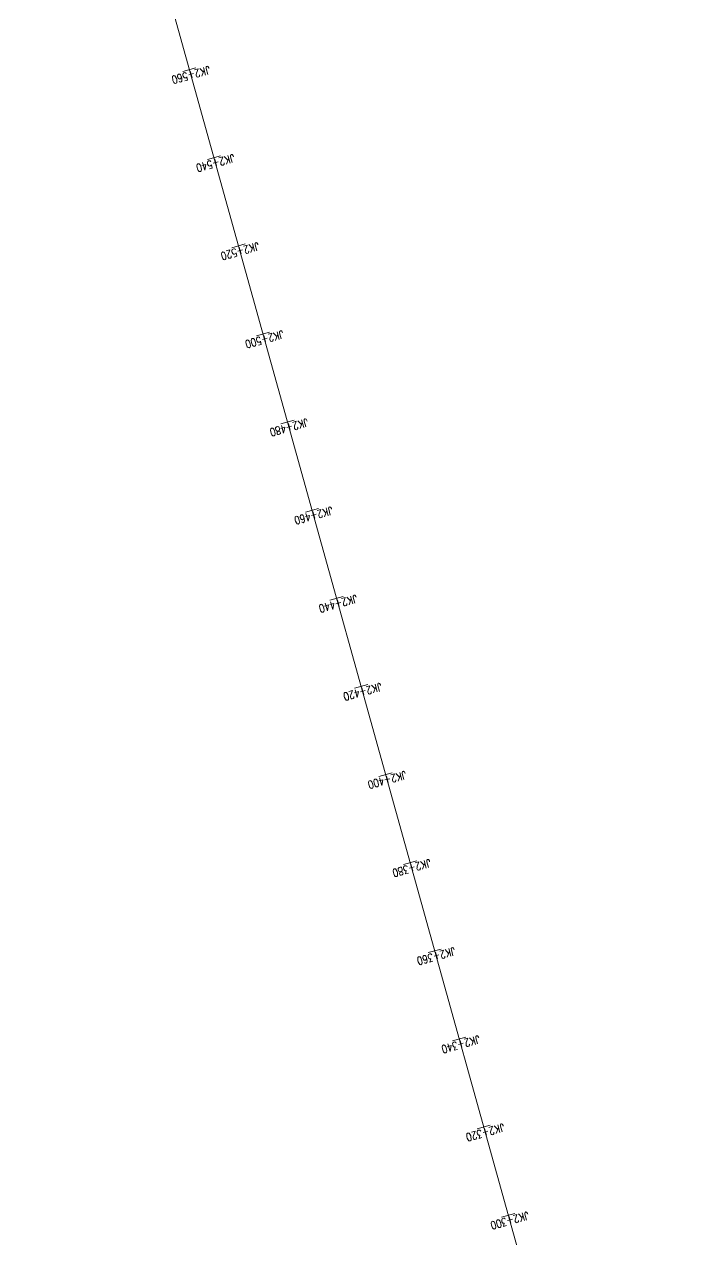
# Model space of a CAD drawing. Header units: millimetres. Extents: x 523446 to 528898, y 388189 to 392165.
# Drawn here: x 526858.4 to 527007, y 390057.7 to 390323.4 of the extents above; entities that cross this region are included whole.
import ezdxf
from ezdxf.enums import TextEntityAlignment as Align

# ---------------------------------------------------------------- set-up
doc = ezdxf.new("R2010")
doc.units = ezdxf.units.MM
doc.layers.add('JQDD-标注路线桩号', color=7, linetype='Continuous')
doc.layers.add('MEDS道路平面中线-JQDD', color=7, linetype='Continuous')
doc.styles.add('MEDS', font='TXT_S.SHX', dxfattribs={"width": 0.75, "bigfont": 'hztxt.shx'})

msp = doc.modelspace()

# ---------------------------------------------------------------- linework, layer by layer
at = {"layer": 'JQDD-标注路线桩号', "color": 7, "linetype": 'ByBlock', "lineweight": 0}
for p, q in [((526895.91, 390313.88), (526893.02, 390313.08)), ((526901.28, 390294.61), (526898.39, 390293.81)), ((526906.64, 390275.35), (526903.75, 390274.54)), ((526912.01, 390256.08), (526909.12, 390255.27)), ((526917.37, 390236.81), (526914.48, 390236.01)), ((526922.74, 390217.55), (526919.85, 390216.74)), ((526928.1, 390198.28), (526925.21, 390197.47)), ((526933.47, 390179.01), (526930.58, 390178.21)), ((526938.83, 390159.74), (526935.94, 390158.94)), ((526944.2, 390140.48), (526941.31, 390139.67)), ((526949.56, 390121.21), (526946.67, 390120.41)), ((526954.93, 390101.94), (526952.04, 390101.14)), ((526960.29, 390082.68), (526957.4, 390081.87)), ((526965.66, 390063.41), (526962.77, 390062.61))]:
    msp.add_line(p, q, dxfattribs=at)
at = {"layer": 'MEDS道路平面中线-JQDD', "color": 4, "linetype": 'ByBlock', "lineweight": 0}
msp.add_line((526845.81, 390488.21), (527006.97, 389909.47), dxfattribs=at)

# ---------------------------------------------------------------- texts
at = {"layer": 'JQDD-标注路线桩号', "color": 7, "linetype": 'ByBlock', "lineweight": 0, "style": 'MEDS', "width": 0.8}
for s, p in [('JK2+560', (526894.8, 390312.3)), ('JK2+540', (526900.16, 390293.03)), ('JK2+520', (526905.53, 390273.76)), ('JK2+500', (526910.89, 390254.5)), ('JK2+480', (526916.26, 390235.23)), ('JK2+460', (526921.62, 390215.96)), ('JK2+440', (526926.99, 390196.7)), ('JK2+420', (526932.35, 390177.43)), ('JK2+400', (526937.72, 390158.16)), ('JK2+380', (526943.08, 390138.9)), ('JK2+360', (526948.45, 390119.63)), ('JK2+340', (526953.81, 390100.36)), ('JK2+320', (526959.18, 390081.09)), ('JK2+300', (526964.54, 390061.83))]:
    msp.add_text(s, height=1.75, rotation=195.5603, dxfattribs=at).set_placement(p, align=Align.MIDDLE)

doc.saveas('drawing.dxf')
